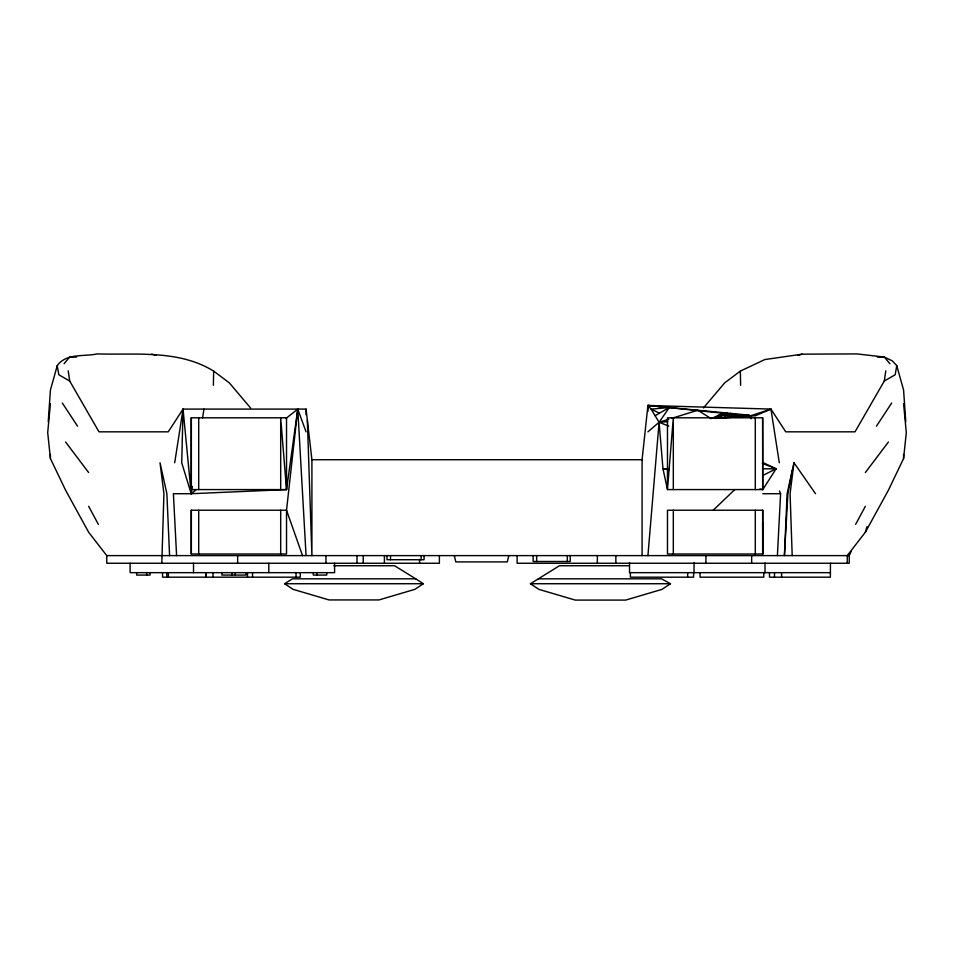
<?xml version="1.0" encoding="UTF-8"?>
<svg xmlns="http://www.w3.org/2000/svg" width="954" height="954" viewBox="0 0 954 954"><rect width="100%" height="100%" fill="white"/><g stroke="black" fill="none" stroke-linecap="round" stroke-linejoin="round"><path stroke-width="1.43" d="M307.343 420.189L311.91 555.61L311.91 459.721L306.067 409.099L183.049 409.099L181.725 462.773L191.205 493.719L286.522 489.581L297.767 409.099L286.176 418.293M213.374 385.273L213.66 371.094C178.708 349.558 136.339 355.067 97.165 353.91C83.928 356.82 66.279 352.956 57.252 365.609L50.419 390.043L48.237 421.668M777.403 555.61L780.599 493.719L779.513 490.988M647.933 555.61L659.083 422.264L669.314 407.501L651.117 409.159L647.933 405.45L770.951 409.099L785.738 431.828L855.022 431.828L884.298 381.028L885.801 370.796M50.419 403.709L47.7 432.567L50.419 458.528L65.576 490.189L88.639 532.237L106.753 555.61L106.753 563.254L439.389 563.254L439.389 555.61M847.247 563.254L847.247 555.61L865.361 532.237L888.424 490.189L903.581 458.528L906.3 432.567L903.581 403.709M642.09 555.61L642.09 459.721L647.933 405.45L749.117 415.145L730.585 417.339L730.585 413.368M306.067 431.828L297.767 409.099L286.522 510.235L286.522 554L191.205 554L191.205 510.235L286.522 510.235L302.525 555.61M206.243 572.662L205.718 577.182L205.718 572.662M792.369 470.024L787.897 493.719L784.426 555.61L787.11 493.719L793.978 462.773L815.515 493.719M793.978 462.773L790.079 493.719L792.19 555.61M176.597 555.61L173.401 493.719L191.205 493.719L192.303 486.421M202.606 417.852L203.917 409.099M174.701 462.773L183.049 409.099L168.262 431.828L98.977 431.828L69.702 381.028L68.199 370.796M703.408 407.978L724.694 382.852L740.34 371.094L764.869 359.539L802.242 354.161L856.835 353.91L884.346 357.058L892.395 360.922L896.748 365.609L895.21 374.731L884.298 381.028M508.828 555.61L507.278 561.906L455.833 561.906L454.283 555.61M865.361 532.237L866.995 526.68M517.116 555.61L517.116 563.254L849.215 563.254L849.215 555.61L851.111 551.567M855.643 524.354L865.361 506.288M762.628 462.392L776.067 468.808L762.795 489.581L667.478 489.581L662.958 468.676L659.083 422.264L651.117 409.159L659.178 412.999M876.44 426.176L891.656 403.065M865.361 472.54L888.424 442M64.073 363.712L69.654 357.058L76.678 357.058M713.21 510.235L734.783 489.581M647.933 431.828L659.083 422.264L668.766 419.259M183.049 409.099L191.205 493.719L195.844 490.046M423.337 583.729L414.871 589.345L378.965 599.935L329.023 599.935L293.105 589.345L284.638 583.729L292.437 578.816L415.694 578.816L423.337 583.729L284.638 583.729M538.306 578.816L661.563 578.816L670.471 583.729L661.921 589.393L625.669 600.09L575.238 600.09L538.974 589.393L530.424 583.729L559.449 565.734L628.567 565.734M712.626 418.293L723.955 415.205L727.282 413.046L717.599 415.705L749.117 415.145M655.1 415.717L669.314 407.501M763.164 475.307L776.067 468.808L762.306 463.334M712.495 418.079L723.979 412.736M779.299 462.773L770.951 409.099L755.461 415.753L715.572 418.377M770.951 409.099L749.951 416.004L737.561 416.516M671.533 418.401L697.815 410.232L711.219 418.675M797.938 355.329L802.242 354.161M667.764 421.668L659.083 422.264L668.706 426.104M877.322 357.058L884.346 357.058L889.927 363.712M759.897 488.973L762.795 489.581L762.651 417.804L667.478 417.804L667.478 489.581L673.309 417.804L673.309 489.581M311.91 459.721L642.09 459.721M191.205 489.581L286.522 489.581L286.522 417.804L191.205 417.804L191.205 493.719M762.795 493.719L780.599 493.719M762.795 554L667.478 554L667.478 510.235L762.795 510.235L762.795 554L762.651 522.303M106.753 555.61L849.215 555.61M333.817 565.734L394.551 565.734L415.694 578.816M830.445 572.662L629.533 572.662L629.533 562.717M530.424 583.729L670.471 583.729M668.909 468.676L662.958 468.676L668.742 469.881M762.675 468.796L776.067 468.808M723.955 415.205L730.585 415.36L725.744 417.673L722.154 412.736M151.758 354.161L156.062 355.329M69.702 381.028L58.79 374.731L57.252 365.609M213.66 371.094L229.306 382.852L250.592 407.978M65.576 442L88.639 472.54M62.344 403.065L77.56 426.176M88.639 506.288L98.357 524.354M751.025 418.734L749.951 416.004L647.933 405.45L647.933 411.317M896.748 365.609L903.581 390.043L905.763 421.668M286.522 489.581L280.691 417.804L280.691 489.581M297.767 409.099L306.067 555.61M169.573 555.61L166.89 493.719L160.022 462.773L163.921 493.719L161.81 563.254M740.626 385.273L740.34 371.094M903.581 454.438L903.581 458.528M830.445 563.254L830.374 577.182L769.484 577.182L769.484 572.662M781.588 572.662L781.588 577.182M774.493 572.662L774.493 577.182M765.013 562.979L765.013 572.662M763.76 572.662L763.76 577.182L700.045 577.182L700.045 572.662M762.651 417.804L762.651 489.581M762.651 510.235L762.651 554M755.294 417.804L755.294 489.581M755.294 510.235L755.294 554M751.657 555.61L751.657 563.254M705.9 555.61L705.9 563.254M694.035 562.717L694.035 572.662M693.594 572.662L693.594 577.182L630.379 577.182L630.379 572.662M687.655 572.662L687.655 577.182M673.309 510.235L673.309 554M615.855 555.61L615.855 563.254M597.359 555.61L597.359 563.254M570.218 555.61L570.218 561.489L533.131 561.489L533.131 555.61M567.308 555.61L567.308 561.489M536.637 555.61L536.637 561.489M424.077 555.61L424.077 559.724L386.99 559.724L386.99 555.61M421.155 555.61L421.155 559.724M419.557 559.438L419.557 563.254M390.496 555.61L390.496 559.724M384.414 555.61L384.414 563.254M363.236 555.61L363.236 563.254M356.999 555.61L356.999 563.254M334.592 563.254L334.592 572.662L130.114 572.662L130.114 563.254M326.709 572.662L326.709 575.071L313.329 575.071L313.329 572.662M325.958 555.61L325.958 563.254M316.716 572.662L316.716 575.071M306.067 409.099L306.067 414.775M300.295 572.662L300.295 577.182L162.538 577.182L162.538 572.662M296.05 572.662L296.05 577.182M280.691 510.235L280.691 554M268.813 563.254L268.813 572.662M252.524 572.662L252.524 577.182M247.503 572.662L247.503 577.182M246.049 572.662L246.049 575.071L221.888 575.071L221.888 572.662M237.653 555.61L237.653 563.254M235.28 572.662L235.28 575.071M232.049 572.662L232.049 575.071M213.004 572.662L213.004 577.182M198.706 417.804L198.706 489.581M198.706 510.235L198.706 554M193.519 563.254L193.519 572.662M191.349 417.804L191.349 489.581M191.349 510.235L191.349 554M168.381 572.662L168.381 577.182M166.795 572.662L166.795 577.182M150.028 572.662L150.028 575.071L136.649 575.071L136.649 572.662M146.642 572.662L146.642 575.071M50.419 454.438L50.419 458.528"/></g></svg>
